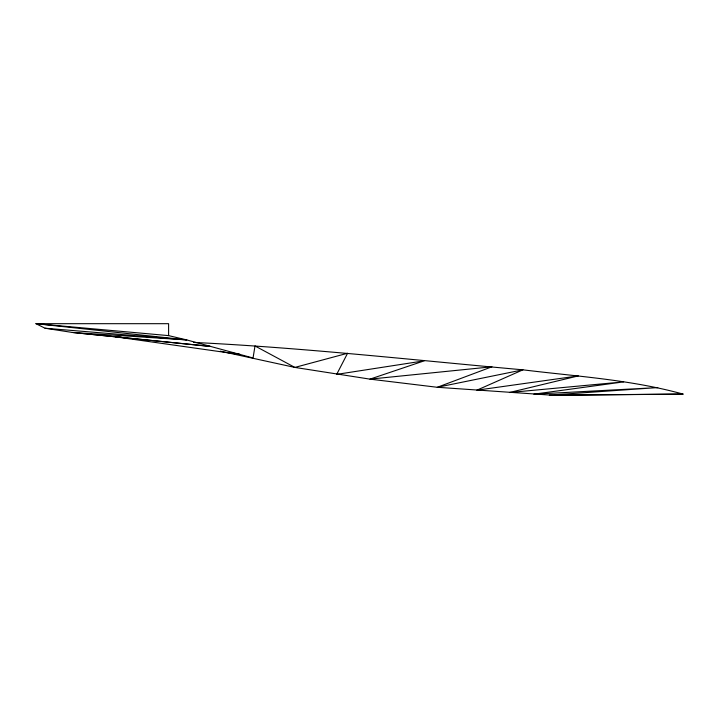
<?xml version="1.0" encoding="UTF-8"?>
<svg xmlns="http://www.w3.org/2000/svg" width="719" height="719" viewBox="0 0 719 719"><rect width="100%" height="100%" fill="white"/><g stroke="black" fill="none" stroke-linecap="round" stroke-linejoin="round"><path stroke-width="1.08" d="M193.618 342.415C303.688 347.744 413.227 360.021 522.938 369.827C576.458 376.397 630.878 379.65 683.05 394.093L553.558 395.315L437.278 387.28L369.97 379.138L294.862 367.418L220.365 351.187M683.05 394.093L549.352 395.126L657.786 387.586L533.866 394.183L623.634 381.879L509.42 392.52L578.301 375.911L476.85 390.192L522.938 369.827L437.278 387.28L491.931 366.789L369.97 379.138L424.255 360.83L336.681 374.374L347.583 353.254L294.862 367.418L255.002 345.965L253.052 357.999L186.67 339.907L168.606 335.62L35.95 323.685L45.054 328.232L72.376 332.457L210.128 346.387L72.376 332.457L186.67 339.907L35.95 323.685L168.606 323.685L168.606 335.62M121.43 337.301L115.885 336.878L240.479 354.548L230.592 352.616M45.054 328.232L186.67 339.907"/></g></svg>
